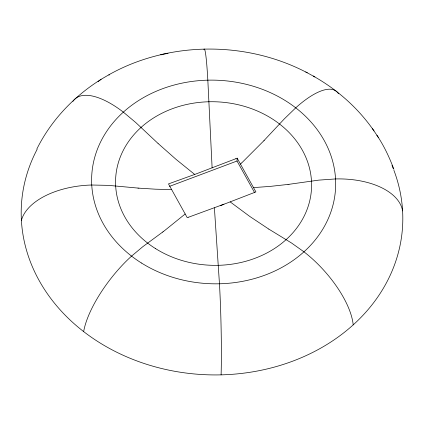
<?xml version="1.0" encoding="UTF-8"?>
<svg xmlns="http://www.w3.org/2000/svg" width="424" height="424" viewBox="0 0 424 424"><rect width="100%" height="100%" fill="white"/><g stroke="black" fill="none" stroke-linecap="round" stroke-linejoin="round"><path stroke-width="0.64" d="M254.543 192.533L237.027 161.019L237.164 158.168L235.813 158.719M162.79 54.272L161.512 54.558L161.464 54.892M36.856 148.988C51.145 120.236 74.036 96.184 101.209 79.256L109.116 74.64A182.135 151.882 2.8 0 1 161.512 54.558M98.092 81.631L101.119 79.315M264.009 140.561L264.295 140.254M263.68 140.906L263.961 140.609M264.412 140.137L284.409 118.794L295.729 107.834A69.282 24.544 -52.3 0 1 338.431 93.678M263.479 141.118L241.892 162.731M241.707 162.911L240.413 164.136M185.15 214.003L164.369 230.788M163.351 231.552L164.035 231.038M162.588 232.124L162.774 231.981M162.996 231.822L163.235 231.642M162.498 232.193L142.809 246.694L131.583 256.101A69.282 24.544 -52.3 0 0 83.66 331.6M235.723 158.756L195.798 174.047L168.492 183.905L187.222 217.655L188.722 217.141M237.164 158.168L255.9 191.918L227.842 202.767L188.818 217.109M169.568 186.343L237.027 161.019M160.648 54.712C209.583 43.2 262.695 49.322 307.262 72.785M162.917 54.245L168.005 53.419M288.601 184.355L288.967 184.308M287.965 184.44L288.415 184.376M289.163 184.281L318.753 180.126L335.548 178.939A69.282 38.091 -3.3 0 1 402.599 210.924M287.753 184.467L270.168 186.401L253.457 187.604M171.582 189.597L155.502 189.189L139.03 188.166M137.98 188.076L138.341 188.108M137.848 188.065L108.465 185.368L91.748 185.018A69.282 38.091 -3.3 0 0 21.401 220.432M138.441 188.118L138.908 188.155M313.225 76.05C337.218 89.496 358.386 108.268 374.01 130.947M305.752 71.974L314.868 76.935M268.784 229.082L249.81 216.463L230.179 201.893M268.832 229.114L291.505 242.989L303.955 251.819A69.282 29.32 47.9 0 1 353.203 324.874M194.711 174.455L176.034 159.344L158.088 143.476M158.041 143.429L135.717 122.504L123.342 112.137A69.282 29.32 47.9 0 0 72.939 101.368M376.888 135.261C384.027 145.819 389.444 157.447 393.917 169.356M372.389 128.552L378.558 137.731M214.396 207.818L219.462 283.789A69.282 3.376 88.6 0 1 221.095 374.864M212.117 167.92L207.834 80.168A69.282 3.376 88.6 0 0 203.88 49.513M393.901 170.284A190.885 159.175 2.8 0 1 201.994 374.54A190.885 159.175 2.8 0 1 37.137 149.343M391.999 165.508A190.885 159.175 2.8 0 1 393.207 168.487M223.946 204.23A21.126 17.617 2.8 0 1 220.496 205.529M109.09 75.218A1.044 0.345 60.6 0 1 109.116 74.64M141.457 263.012A122.08 101.802 2.8 0 0 334.955 194.902A122.08 101.802 2.8 0 0 164.533 88.017A122.08 101.802 2.8 0 0 141.457 263.012M155.582 248.628A98.061 81.774 2.8 0 0 311.009 193.922A98.061 81.774 2.8 0 0 174.121 108.067A98.061 81.774 2.8 0 0 155.582 248.628"/></g></svg>
